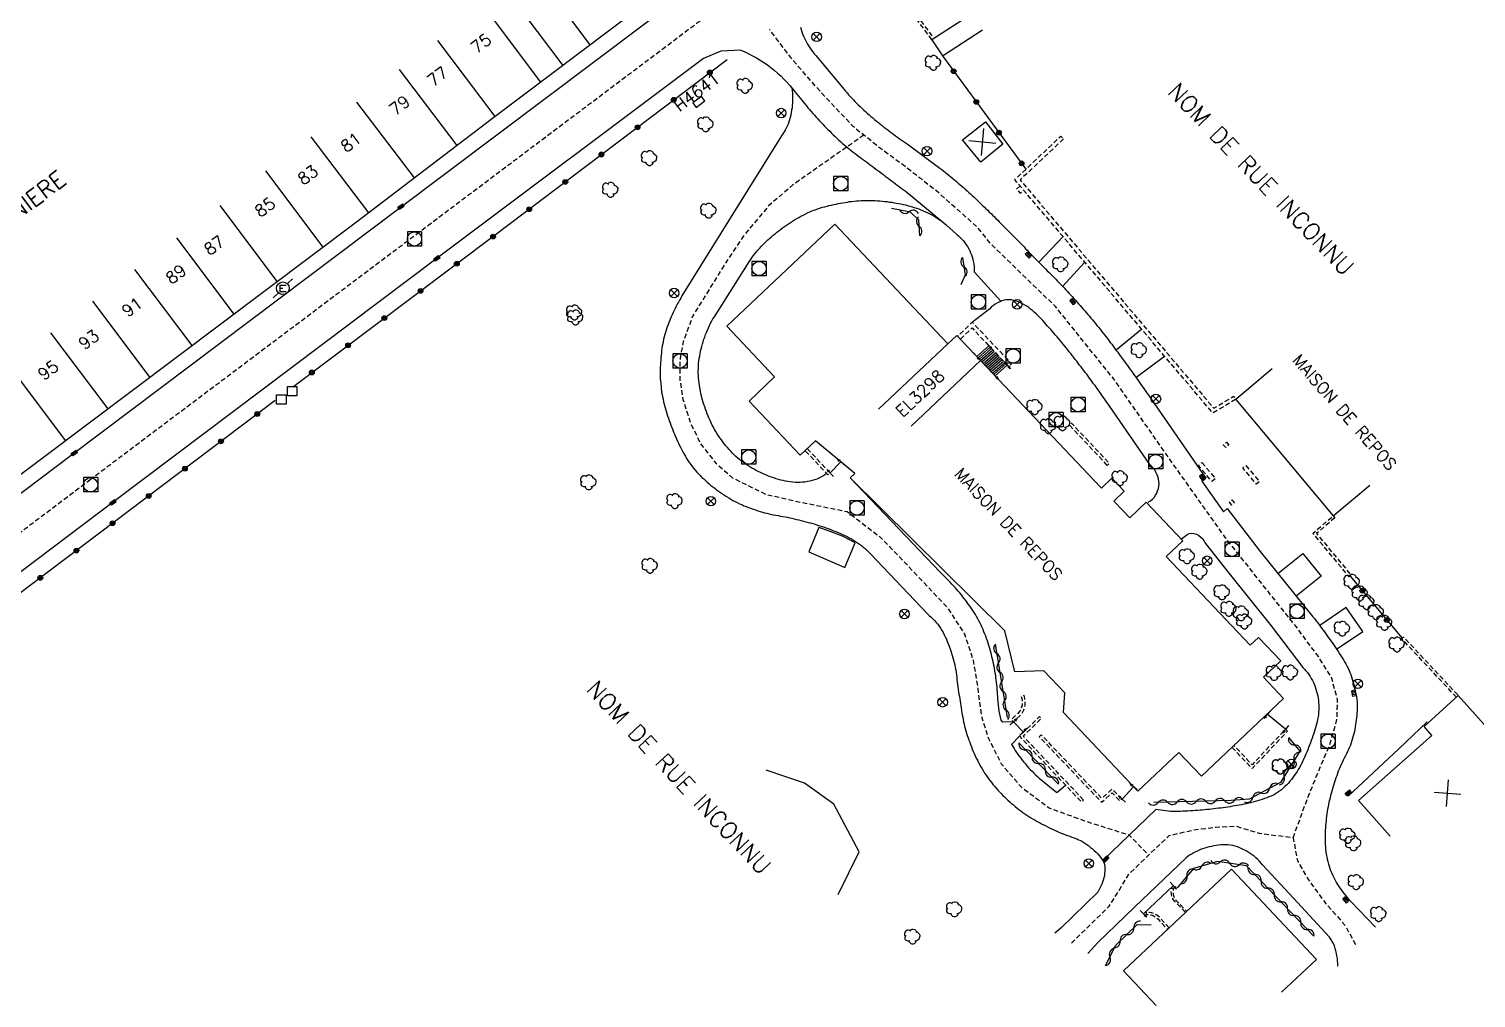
# Model space of a CAD drawing. Header units: millimetres. Extents: x 79999 to 81000, y 145000 to 146000.
# Drawn here: x 80662.9 to 80814.6, y 145573.5 to 145675.1 of the extents above; entities that cross this region are included whole.
import ezdxf
from ezdxf.enums import TextEntityAlignment as Align

# ---------------------------------------------------------------- set-up
doc = ezdxf.new("R2010")
doc.units = ezdxf.units.MM
doc.linetypes.add('DASHED', pattern=[0.75, 0.5, -0.25])
doc.layers.get('0').update_dxf_attribs({"linetype": 'CONTINUOUS'})
for name, color, linetype in [('W0001', 6, 'DASHED'), ('W0008', 7, 'CONTINUOUS'), ('W0017', 7, 'CONTINUOUS'), ('W0100', 7, 'CONTINUOUS'), ('W0105', 7, 'CONTINUOUS'), ('W0112', 1, 'DASHED'), ('W0300', 7, 'CONTINUOUS'), ('W0302', 3, 'CONTINUOUS'), ('W0310', 3, 'CONTINUOUS'), ('W0322', 7, 'CONTINUOUS'), ('W0400', 7, 'CONTINUOUS'), ('W0420', 7, 'CONTINUOUS'), ('W0469', 7, 'CONTINUOUS'), ('W0471', 7, 'CONTINUOUS'), ('w0984', 7, 'CONTINUOUS'), ('W0989', 7, 'CONTINUOUS'), ('W0991', 7, 'CONTINUOUS'), ('W1102', 7, 'CONTINUOUS')]:
    doc.layers.add(name, color=color, linetype=linetype)
doc.styles.get("Standard").update_dxf_attribs({"font": 'romans.shx', "width": 0.85})

# ---------------------------------------------------------------- blocks, each defined once
blk = doc.blocks.new('t112o')
at = {"color": 0, "linetype": 'Continuous'}
for p, q in [((-0.5, 0.5), (0.5, 0.5)), ((-0.5, -0.5), (-0.5, 0.5)), ((0.5, 0.5), (0.5, -0.5)), ((0.5, -0.5), (-0.5, -0.5))]:
    blk.add_line(p, q, dxfattribs=at)
blk = doc.blocks.new('T400')
for p, q in [((-0.15, 0.3), (0.15, 0.3)), ((-0.15, -0.25), (-0.15, 0.3)), ((-0.15, 0.15), (0.15, 0.15)), ((-0.15, 0), (0.15, 0)), ((0.15, 0.3), (0.15, -0.25)), ((-0.15, -0.15), (0.15, -0.15)), ((-0.15, -0.25), (-0.15, -0.3)), ((-0.15, -0.3), (0.15, -0.3)), ((0.15, -0.3), (0.15, -0.25))]:
    blk.add_line(p, q)
blk = doc.blocks.new('T420')
for p, q in [((0.75, 0.75), (-0.75, 0.75)), ((-0.75, 0.75), (-0.75, -0.75)), ((0.75, 0.75), (0.75, -0.75)), ((0.75, -0.75), (-0.75, -0.75))]:
    blk.add_line(p, q)
blk.add_ellipse((0, 0), major_axis=(-0.53, 0.53), ratio=1, start_param=3.926991, end_param=10.210176)
blk = doc.blocks.new('T471')
for p, q in [((-0.333334, 0.333334), (-0.333334, -0.333334)), ((-0.333334, 0.333334), (0.333334, 0.333334)), ((-0.333334, 0), (0, 0)), ((0.500001, 0.500001), (1.000002, 1.000002)), ((-0.500001, -0.500001), (-1.000002, -1.000002)), ((-0.333334, -0.333334), (0.333334, -0.333334))]:
    blk.add_line(p, q)
blk.add_ellipse((0, 0), major_axis=(0.471405, 0.471405), ratio=1, start_param=5.4977871438, end_param=11.780972451)
blk = doc.blocks.new('t322o')
at = {"color": 0, "linetype": 'Continuous'}
for radius in [0.25, 0.15]:
    blk.add_circle((0, 0), radius, dxfattribs=at)
blk = doc.blocks.new('T300')
for p, q in [((-0.8, 0.51), (-0.86, 0.34)), ((-0.86, 0.34), (-0.86, 0.17)), ((-0.86, 0.17), (-0.74, 0.06)), ((-0.69, 0.63), (-0.8, 0.51)), ((-0.8, -0.06), (-0.74, 0.06)), ((-0.74, 0.06), (-0.69, 0.11)), ((-0.57, 0.69), (-0.69, 0.63)), ((-0.46, 0.69), (-0.57, 0.69)), ((-0.29, 0.63), (-0.46, 0.69)), ((-0.29, 0.63), (-0.17, 0.74)), ((-0.23, 0.57), (-0.29, 0.63)), ((-0.17, 0.74), (-0.06, 0.8)), ((-0.06, 0.8), (0.06, 0.8)), ((0.06, 0.8), (0.23, 0.74)), ((0.23, 0.74), (0.34, 0.63)), ((0.34, 0.63), (0.4, 0.51)), ((0.46, 0.46), (0.34, 0.46)), ((0.4, 0.51), (0.4, 0.46)), ((0.57, 0.4), (0.46, 0.46)), ((0.57, 0.4), (0.69, 0.29)), ((0.69, 0.29), (0.74, 0.17)), ((0.74, 0.06), (0.69, -0.17)), ((0.74, 0.17), (0.74, 0.06)), ((-0.8, -0.17), (-0.8, -0.06)), ((-0.8, -0.23), (-0.8, -0.17)), ((-0.74, -0.34), (-0.8, -0.23)), ((-0.69, -0.4), (-0.74, -0.34)), ((-0.51, -0.46), (-0.69, -0.4)), ((-0.4, -0.46), (-0.51, -0.46)), ((-0.4, -0.46), (-0.34, -0.46)), ((-0.34, -0.46), (-0.34, -0.4)), ((-0.34, -0.51), (-0.34, -0.46)), ((-0.29, -0.63), (-0.34, -0.51)), ((-0.17, -0.74), (-0.29, -0.63)), ((-0.06, -0.8), (-0.17, -0.74)), ((0.06, -0.8), (-0.06, -0.8)), ((0.17, -0.74), (0.06, -0.8)), ((0.23, -0.69), (0.17, -0.74)), ((0.29, -0.46), (0.23, -0.46)), ((0.29, -0.63), (0.23, -0.69)), ((0.46, -0.4), (0.29, -0.46)), ((0.34, -0.51), (0.29, -0.63)), ((0.34, -0.51), (0.34, -0.46)), ((0.57, -0.34), (0.46, -0.4)), ((0.63, -0.29), (0.57, -0.34)), ((0.69, -0.17), (0.63, -0.29))]:
    blk.add_line(p, q)
blk = doc.blocks.new('T469')
at = {"color": 0, "linetype": 'Continuous', "flags": 128}
for points in [[(-0.35, 0.35), (0.35, -0.35)], [(-0.35, -0.35), (0.35, 0.35)]]:
    blk.add_lwpolyline(points, dxfattribs=at)
at = {"color": 0, "linetype": 'Continuous'}
blk.add_circle((0, 0), 0.5, dxfattribs=at)
blk = doc.blocks.new('t105o')
for p, q in [((-0.5, 0), (0.5, 0)), ((0.5, 0), (0.2, 0.1)), ((0.5, 0), (0.2, -0.1))]:
    blk.add_line(p, q)
blk = doc.blocks.new('t991o')
at = {"color": 0, "linetype": 'Continuous'}
for p, q in [((-1, 1), (1, -1)), ((-1, -1), (1, 1))]:
    blk.add_line(p, q, dxfattribs=at)
blk = doc.blocks.new('t310o')
at = {"color": 0, "linetype": 'Continuous'}
for centre, start, end in [((-0.5, 0.38), 216.8699, 323.1304), ((0.5, -0.37), 36.8699, 143.1303)]:
    blk.add_arc(centre, 0.625, start, end, dxfattribs=at)

msp = doc.modelspace()

# ---------------------------------------------------------------- linework, layer by layer
at = {"layer": 'W0001'}
msp.add_lwpolyline([(80594.69, 145571.55), (80616.17, 145587.78), (80637.26, 145603.63), (80669.31, 145627.82), (80703.52, 145653.55), (80739.84, 145680.87), (80781.85, 145712.5), (80829.36, 145748.28), (80829.42, 145748.33), (80840.73, 145756.76), (80857.61, 145769.38), (80871.47, 145779.73), (80886.09, 145790.67), (80905.37, 145805.08), (80920.96, 145816.75), (80929.56, 145823.02), (80930.01, 145823.29), (80931.91, 145823.93), (80937.25, 145825.08)], dxfattribs=at)
at = {"layer": 'W0001', "flags": 128}
for points in [[(80795.47, 145590.31), (80796.85, 145594.12), (80798.1, 145597.22), (80799.27, 145599.96), (80800.06, 145602.71), (80800.13, 145604.76), (80799.49, 145607.09), (80798.11, 145609.3), (80795.77, 145612.44), (80792.94, 145615.99), (80788.37, 145621.75), (80782.43, 145630.11), (80779.84, 145633.83), (80776.62, 145638.44), (80770.54, 145645.99), (80763.85, 145652.47), (80762.38, 145654.28), (80758.1, 145658.08), (80754.6, 145660.79), (80752.11, 145662.62), (80749.33, 145664.86), (80745.84, 145668.58), (80743.04, 145671.78), (80740.58, 145675.01)], [(80750.46, 145663.95), (80743.01, 145658.73), (80740.5, 145656.57), (80737.94, 145653.51), (80735.86, 145650.4), (80732.53, 145645.01), (80731.51, 145642.27), (80731.19, 145640.59), (80731.15, 145638.42), (80731.49, 145636.24), (80732.27, 145633.83), (80733.29, 145631.67), (80734.98, 145629.52), (80736.74, 145628.01), (80740.17, 145626.31), (80743.48, 145625.56), (80748.72, 145624.49), (80752.29, 145621.72), (80755.2, 145618.68), (80759.19, 145614.46), (80760.98, 145611.74), (80761.93, 145608.88), (80762.34, 145606.4), (80762.76, 145603.14), (80763.52, 145600.7), (80764.86, 145598.07), (80766.93, 145595.66), (80769.89, 145593.43), (80773.58, 145592.09), (80778.29, 145590.59), (80780.31, 145588.48)], [(80772.22, 145579.25), (80774.62, 145581.6), (80776.19, 145583.12), (80778.27, 145586.52), (80782.45, 145590.53), (80785.03, 145591.13), (80787.33, 145591.42), (80789.44, 145591.53), (80791.91, 145590.8), (80795.47, 145590.31), (80795.91, 145587.89), (80797.07, 145585.89), (80798.83, 145583.47), (80800.94, 145581.08), (80802.12, 145578.89)]]:
    msp.add_lwpolyline(points, dxfattribs=at)
at = {"layer": 'W0008'}
for p, q in [((80715.72, 145681.39), (80721.74, 145673.4)), ((80712.88, 145679.25), (80718.9, 145671.26)), ((80710.55, 145677.49), (80716.57, 145669.5)), ((80705.75, 145673.88), (80711.77, 145665.89)), ((80701.74, 145670.83), (80707.8, 145662.87)), ((80697.26, 145667.42), (80703.32, 145659.46)), ((80692.47, 145663.77), (80698.53, 145655.81)), ((80687.74, 145660.2), (80693.75, 145652.21)), ((80682.93, 145656.58), (80688.94, 145648.59)), ((80678.39, 145653.17), (80684.4, 145645.18)), ((80674.01, 145649.88), (80680.02, 145641.89)), ((80669.59, 145646.56), (80675.6, 145638.56)), ((80665.18, 145643.24), (80671.19, 145635.25)), ((80660.75, 145639.91), (80666.76, 145631.92))]:
    msp.add_line(p, q, dxfattribs=at)
for points in [[(80607.75, 145585.48), (80607.75, 145585.48), (80635.31, 145606.23), (80667.36, 145630.42), (80701.57, 145656.15), (80737.88, 145683.47), (80779.9, 145715.1), (80812.23, 145739.48), (80813.54, 145742.01), (80811.88, 145744.21), (80806.01, 145751.16), (80802.74, 145755.07), (80782.83, 145778.62), (80775.96, 145786.74), (80773.07, 145789.57)], [(80737.56, 145672.85), (80735.47, 145672.75), (80733.64, 145671.98), (80705.87, 145651.15), (80671.95, 145625.61), (80640.62, 145602.01), (80602.89, 145573.51)]]:
    msp.add_lwpolyline(points, dxfattribs=at)
at = {"layer": 'W0008', "flags": 128}
for points in [[(80743.82, 145675.27), (80743.89, 145675.02), (80743.96, 145674.79), (80744.04, 145674.56), (80744.13, 145674.34), (80744.22, 145674.12), (80744.33, 145673.9), (80744.44, 145673.69), (80744.56, 145673.48), (80744.68, 145673.27), (80744.82, 145673.06), (80744.96, 145672.86), (80745.11, 145672.67), (80745.26, 145672.48), (80745.42, 145672.29), (80748.07, 145669.12), (80748.23, 145668.93), (80748.38, 145668.74), (80748.54, 145668.56), (80748.7, 145668.37), (80748.86, 145668.19), (80749.03, 145668), (80749.19, 145667.82), (80749.36, 145667.65), (80749.53, 145667.47), (80749.7, 145667.29), (80749.88, 145667.12), (80750.06, 145666.94), (80750.24, 145666.77), (80750.43, 145666.59), (80750.62, 145666.42), (80750.81, 145666.25), (80751, 145666.08), (80751.2, 145665.92), (80751.39, 145665.75), (80751.59, 145665.59), (80751.79, 145665.43), (80751.98, 145665.26), (80752.18, 145665.1), (80752.38, 145664.95), (80752.57, 145664.79), (80752.77, 145664.64), (80752.97, 145664.49), (80753.17, 145664.34), (80753.37, 145664.19), (80753.57, 145664.04), (80753.77, 145663.89), (80753.97, 145663.75), (80754.17, 145663.6), (80754.38, 145663.46), (80754.58, 145663.31), (80754.79, 145663.17), (80754.99, 145663.03), (80758.43, 145660.5), (80758.63, 145660.35), (80758.82, 145660.2), (80759.01, 145660.04), (80759.21, 145659.88), (80759.4, 145659.73), (80759.59, 145659.57), (80759.78, 145659.41), (80759.97, 145659.25), (80760.16, 145659.09), (80760.35, 145658.93), (80760.53, 145658.77), (80760.72, 145658.61), (80760.91, 145658.45), (80761.09, 145658.28), (80761.28, 145658.12), (80761.46, 145657.95), (80761.65, 145657.78), (80761.83, 145657.61), (80762.01, 145657.44), (80762.19, 145657.27), (80762.37, 145657.1), (80762.55, 145656.93), (80762.73, 145656.75), (80762.91, 145656.58), (80763.09, 145656.41), (80763.26, 145656.24), (80763.44, 145656.07), (80763.61, 145655.89), (80763.79, 145655.72), (80763.96, 145655.55), (80764.14, 145655.38), (80764.31, 145655.2), (80764.49, 145655.03), (80764.66, 145654.85), (80764.83, 145654.68), (80765, 145654.5), (80765.18, 145654.33), (80765.35, 145654.15), (80765.52, 145653.98), (80765.7, 145653.8), (80765.87, 145653.63), (80766.04, 145653.45), (80766.21, 145653.28), (80766.39, 145653.11), (80766.56, 145652.93), (80766.73, 145652.76), (80766.9, 145652.58), (80767.08, 145652.4), (80767.25, 145652.23), (80767.42, 145652.05), (80767.59, 145651.88), (80767.76, 145651.7), (80767.94, 145651.52), (80768.11, 145651.35), (80768.28, 145651.17), (80768.45, 145651), (80768.62, 145650.82), (80768.8, 145650.64), (80768.97, 145650.46), (80769.15, 145650.28), (80769.33, 145650.1), (80769.51, 145649.92), (80769.69, 145649.74), (80769.87, 145649.56), (80770.05, 145649.38), (80770.23, 145649.2), (80770.41, 145649.02), (80770.58, 145648.84), (80770.76, 145648.66), (80770.94, 145648.48), (80771.11, 145648.29), (80771.29, 145648.11), (80771.46, 145647.93), (80771.63, 145647.75), (80771.8, 145647.56), (80771.96, 145647.38), (80772.13, 145647.2), (80772.3, 145647.02), (80772.47, 145646.83), (80772.63, 145646.65), (80772.8, 145646.47), (80772.96, 145646.28), (80773.13, 145646.1), (80773.29, 145645.91), (80773.46, 145645.72), (80773.62, 145645.54), (80773.78, 145645.35), (80773.94, 145645.16), (80774.11, 145644.97), (80774.27, 145644.78), (80774.43, 145644.59), (80774.58, 145644.4), (80774.74, 145644.21), (80774.9, 145644.01), (80775.06, 145643.82), (80775.22, 145643.62), (80775.37, 145643.42), (80775.53, 145643.23), (80775.68, 145643.03), (80775.83, 145642.83), (80775.99, 145642.63), (80776.14, 145642.43), (80776.29, 145642.23), (80776.44, 145642.03), (80776.59, 145641.83), (80776.74, 145641.63), (80776.89, 145641.42), (80777.04, 145641.22), (80777.19, 145641.02), (80777.34, 145640.82), (80777.49, 145640.62), (80777.64, 145640.41), (80777.79, 145640.21), (80777.94, 145640), (80778.09, 145639.79), (80778.24, 145639.59), (80778.39, 145639.38), (80778.54, 145639.17), (80778.69, 145638.96), (80778.84, 145638.76), (80778.99, 145638.55), (80779.14, 145638.34), (80779.29, 145638.13), (80779.44, 145637.92), (80779.58, 145637.71), (80779.73, 145637.5), (80779.88, 145637.29), (80780.02, 145637.08), (80780.17, 145636.87), (80780.32, 145636.66), (80780.46, 145636.45), (80780.61, 145636.24), (80786.31, 145627.99), (80785.88, 145627.67), (80788.17, 145624.48), (80788.56, 145624.8), (80792.02, 145620.31), (80797.53, 145613.47), (80797.69, 145613.28), (80797.84, 145613.08), (80798, 145612.88), (80798.15, 145612.68), (80798.3, 145612.48), (80798.45, 145612.28), (80798.6, 145612.08), (80798.75, 145611.88), (80798.89, 145611.67), (80799.04, 145611.47), (80799.18, 145611.27), (80799.33, 145611.06), (80799.47, 145610.85), (80799.61, 145610.65), (80799.75, 145610.44), (80799.89, 145610.23), (80800.03, 145610.02), (80800.17, 145609.81), (80800.31, 145609.6), (80800.45, 145609.39), (80800.59, 145609.18), (80800.73, 145608.96), (80800.86, 145608.75), (80800.98, 145608.53), (80801.1, 145608.31), (80801.22, 145608.08), (80801.32, 145607.85), (80801.42, 145607.62), (80801.51, 145607.4), (80801.59, 145607.16), (80801.66, 145606.93), (80801.73, 145606.7), (80801.79, 145606.46), (80801.85, 145606.23), (80801.91, 145605.99), (80801.96, 145605.75), (80802.01, 145605.51), (80802.06, 145605.28), (80802.11, 145605.05), (80802.15, 145604.81), (80802.17, 145604.58), (80802.18, 145604.34), (80802.18, 145604.09), (80802.18, 145603.85), (80802.17, 145603.61), (80802.15, 145603.37), (80802.13, 145603.12), (80802.11, 145602.88), (80802.08, 145602.64), (80802.05, 145602.4), (80802.01, 145602.16), (80801.97, 145601.92), (80801.93, 145601.69), (80801.88, 145601.45), (80801.82, 145601.21), (80801.77, 145600.98), (80801.7, 145600.74), (80801.63, 145600.5), (80801.55, 145600.26), (80801.46, 145600.02), (80801.36, 145599.79), (80801.26, 145599.56), (80801.16, 145599.33), (80801.05, 145599.1), (80800.94, 145598.88), (80800.82, 145598.65), (80800.71, 145598.42), (80800.6, 145598.2), (80800.49, 145597.97), (80800.39, 145597.74), (80800.29, 145597.51), (80800.19, 145597.28), (80800.11, 145597.04), (80800.03, 145596.81), (80799.95, 145596.58), (80799.87, 145596.35), (80799.79, 145596.12), (80799.72, 145595.89), (80799.65, 145595.66), (80799.58, 145595.42), (80799.51, 145595.19), (80799.45, 145594.96), (80799.38, 145594.72), (80799.33, 145594.49), (80799.27, 145594.25), (80799.22, 145594.02), (80799.17, 145593.78), (80799.12, 145593.54), (80799.08, 145593.3), (80799.04, 145593.06), (80799, 145592.81), (80798.97, 145592.57), (80798.94, 145592.32), (80798.91, 145592.08), (80798.88, 145591.83), (80798.86, 145591.59), (80798.85, 145591.34), (80798.83, 145591.1), (80798.82, 145590.85), (80798.82, 145590.6), (80798.81, 145590.36), (80798.81, 145590.11), (80798.82, 145589.86), (80798.83, 145589.62), (80798.85, 145589.35), (80798.87, 145589.09), (80798.9, 145588.83), (80798.94, 145588.57), (80798.99, 145588.32), (80799.04, 145588.06), (80799.1, 145587.81), (80799.16, 145587.55), (80799.23, 145587.32), (80799.31, 145587.1), (80799.39, 145586.87), (80799.49, 145586.65), (80799.58, 145586.43), (80799.68, 145586.22), (80799.79, 145586.01), (80799.9, 145585.8), (80800.01, 145585.59), (80800.13, 145585.39), (80800.26, 145585.19), (80800.39, 145585), (80800.53, 145584.8), (80800.67, 145584.6), (80800.82, 145584.41), (80800.98, 145584.21), (80801.13, 145584.03), (80801.3, 145583.84), (80801.46, 145583.66), (80804.1, 145580.92)], [(80742.92, 145668.89), (80742.97, 145668.31), (80742.98, 145668.05), (80742.99, 145667.8), (80742.99, 145667.55), (80742.97, 145667.3), (80742.96, 145667.05), (80742.93, 145666.8), (80742.89, 145666.55), (80742.85, 145666.3), (80742.8, 145666.05), (80742.74, 145665.81), (80742.67, 145665.56), (80742.6, 145665.33), (80742.52, 145665.11), (80742.43, 145664.9), (80742.32, 145664.68), (80742.21, 145664.48), (80742.09, 145664.28), (80741.95, 145664.08), (80741.81, 145663.89), (80736.46, 145655.25), (80731.39, 145647.09), (80731.26, 145646.87), (80731.14, 145646.66), (80731.02, 145646.45), (80730.9, 145646.23), (80730.78, 145646.01), (80730.67, 145645.79), (80730.56, 145645.57), (80730.46, 145645.35), (80730.36, 145645.13), (80730.26, 145644.9), (80730.16, 145644.67), (80730.07, 145644.45), (80729.99, 145644.22), (80729.9, 145643.99), (80729.82, 145643.75), (80729.74, 145643.52), (80729.67, 145643.28), (80729.6, 145643.05), (80729.53, 145642.81), (80729.47, 145642.57), (80729.42, 145642.33), (80729.37, 145642.09), (80729.32, 145641.85), (80729.29, 145641.6), (80729.25, 145641.36), (80729.23, 145641.12), (80729.2, 145640.87), (80729.18, 145640.63), (80729.16, 145640.38), (80729.15, 145640.14), (80729.13, 145639.89), (80729.12, 145639.65), (80729.11, 145639.4), (80729.11, 145639.16), (80729.11, 145638.91), (80729.11, 145638.67), (80729.12, 145638.43), (80729.14, 145638.18), (80729.16, 145637.94), (80729.26, 145637.01), (80729.31, 145636.76), (80729.36, 145636.51), (80729.42, 145636.26), (80729.47, 145636), (80729.53, 145635.75), (80729.6, 145635.51), (80729.67, 145635.26), (80729.74, 145635.01), (80729.81, 145634.76), (80729.89, 145634.52), (80729.97, 145634.27), (80730.05, 145634.03), (80730.14, 145633.79), (80730.23, 145633.55), (80730.32, 145633.31), (80730.42, 145633.07), (80730.52, 145632.83), (80730.62, 145632.59), (80730.72, 145632.36), (80730.82, 145632.12), (80730.93, 145631.89), (80731.03, 145631.65), (80731.14, 145631.42), (80731.26, 145631.19), (80731.37, 145630.96), (80731.49, 145630.74), (80731.62, 145630.51), (80731.75, 145630.29), (80731.88, 145630.07), (80732.02, 145629.86), (80732.16, 145629.64), (80732.31, 145629.43), (80732.47, 145629.23), (80732.63, 145629.02), (80732.79, 145628.83), (80732.96, 145628.63), (80733.13, 145628.45), (80733.3, 145628.26), (80733.48, 145628.08), (80733.67, 145627.91), (80733.85, 145627.74), (80734.04, 145627.57), (80734.23, 145627.4), (80734.42, 145627.24), (80734.62, 145627.08), (80734.82, 145626.93), (80735.02, 145626.78), (80735.23, 145626.63), (80735.43, 145626.48), (80735.64, 145626.34), (80735.86, 145626.2), (80736.07, 145626.06), (80736.29, 145625.93), (80736.51, 145625.79), (80736.73, 145625.67), (80736.96, 145625.55), (80737.19, 145625.43), (80737.42, 145625.32), (80737.65, 145625.22), (80737.89, 145625.11), (80738.13, 145625.02), (80738.37, 145624.93), (80738.61, 145624.84), (80738.85, 145624.75), (80739.09, 145624.67), (80739.34, 145624.58), (80739.58, 145624.5), (80739.82, 145624.43), (80740.05, 145624.37), (80740.29, 145624.31), (80740.53, 145624.25), (80740.77, 145624.2), (80741, 145624.15), (80741.24, 145624.11), (80741.48, 145624.07), (80741.72, 145624.02), (80741.96, 145623.98), (80742.2, 145623.94), (80742.44, 145623.89), (80742.68, 145623.84), (80742.92, 145623.79), (80743.16, 145623.74), (80743.39, 145623.68), (80743.64, 145623.62), (80743.89, 145623.56), (80744.13, 145623.49), (80744.38, 145623.43), (80744.63, 145623.36), (80744.87, 145623.3), (80745.11, 145623.23), (80745.36, 145623.16), (80745.6, 145623.08), (80745.84, 145623.01), (80746.09, 145622.93), (80746.33, 145622.85), (80746.57, 145622.76), (80746.81, 145622.67), (80747.05, 145622.58), (80747.29, 145622.49), (80747.52, 145622.39), (80747.76, 145622.29), (80748, 145622.19), (80748.23, 145622.09), (80748.47, 145621.98), (80748.7, 145621.87), (80748.93, 145621.75), (80749.15, 145621.62), (80749.37, 145621.49), (80749.59, 145621.36), (80749.8, 145621.22), (80750, 145621.08), (80750.2, 145620.93), (80750.39, 145620.77), (80750.58, 145620.61), (80750.76, 145620.44), (80750.94, 145620.27), (80751.11, 145620.09), (80757.12, 145613.76), (80757.32, 145613.6), (80757.52, 145613.43), (80757.7, 145613.25), (80757.88, 145613.07), (80758.05, 145612.88), (80758.21, 145612.68), (80758.36, 145612.47), (80758.5, 145612.26), (80758.64, 145612.03), (80758.77, 145611.81), (80758.89, 145611.58), (80759, 145611.35), (80759.11, 145611.11), (80759.21, 145610.88), (80759.31, 145610.64), (80759.4, 145610.4), (80759.49, 145610.16), (80759.57, 145609.91), (80759.65, 145609.67), (80759.73, 145609.42), (80759.8, 145609.17), (80759.87, 145608.92), (80759.94, 145608.67), (80759.99, 145608.42), (80760.04, 145608.16), (80760.09, 145607.91), (80760.12, 145607.65), (80760.16, 145607.39), (80760.19, 145607.14), (80760.22, 145606.88), (80760.25, 145606.62), (80760.28, 145606.37), (80760.31, 145606.11), (80760.35, 145605.85), (80760.39, 145605.6), (80760.43, 145605.36), (80760.47, 145605.12), (80760.51, 145604.87), (80760.55, 145604.63), (80760.58, 145604.39), (80760.62, 145604.15), (80760.66, 145603.91), (80760.69, 145603.66), (80760.73, 145603.42), (80760.77, 145603.18), (80760.82, 145602.94), (80760.86, 145602.7), (80760.91, 145602.46), (80760.97, 145602.22), (80761.02, 145601.99), (80761.08, 145601.75), (80761.15, 145601.51), (80761.22, 145601.28), (80761.3, 145601.03), (80761.39, 145600.79), (80761.47, 145600.55), (80761.56, 145600.31), (80761.65, 145600.07), (80761.74, 145599.83), (80761.83, 145599.59), (80761.93, 145599.35), (80762.03, 145599.12), (80762.14, 145598.88), (80762.25, 145598.65), (80762.36, 145598.42), (80762.48, 145598.19), (80762.6, 145597.97), (80762.72, 145597.74), (80762.85, 145597.52), (80762.99, 145597.3), (80763.12, 145597.08), (80763.27, 145596.87), (80763.41, 145596.66), (80763.56, 145596.46), (80763.71, 145596.26), (80763.86, 145596.06), (80764.02, 145595.86), (80764.18, 145595.67), (80764.35, 145595.48), (80764.51, 145595.3), (80764.68, 145595.11), (80764.85, 145594.93), (80765.03, 145594.75), (80765.2, 145594.58), (80765.39, 145594.41), (80765.57, 145594.23), (80765.75, 145594.07), (80765.94, 145593.9), (80766.13, 145593.74), (80766.32, 145593.58), (80766.52, 145593.42), (80766.72, 145593.26), (80766.92, 145593.11), (80767.13, 145592.96), (80767.34, 145592.81), (80767.55, 145592.67), (80767.76, 145592.53), (80767.98, 145592.4), (80768.2, 145592.27), (80768.42, 145592.14), (80768.64, 145592.02), (80768.86, 145591.9), (80769.09, 145591.78), (80769.32, 145591.66), (80769.54, 145591.55), (80769.77, 145591.43), (80770, 145591.32), (80770.23, 145591.21), (80770.46, 145591.1), (80770.68, 145590.98), (80770.91, 145590.88), (80771.13, 145590.79), (80771.36, 145590.7), (80771.59, 145590.62), (80771.82, 145590.54), (80772.05, 145590.46), (80772.28, 145590.38), (80772.51, 145590.29), (80772.74, 145590.2), (80772.97, 145590.1), (80773.19, 145590), (80773.4, 145589.88), (80773.62, 145589.74), (80773.83, 145589.6), (80774.03, 145589.46), (80774.23, 145589.3), (80774.42, 145589.14), (80774.61, 145588.97), (80774.8, 145588.8), (80774.98, 145588.62), (80775.12, 145588.45), (80775.26, 145588.28), (80775.39, 145588.1), (80775.5, 145587.92)], [(80746.57, 145628.47), (80746.37, 145628.33), (80746.17, 145628.21), (80745.96, 145628.09), (80745.74, 145627.99), (80745.52, 145627.9), (80745.29, 145627.83), (80745.04, 145627.76), (80744.79, 145627.69), (80744.54, 145627.64), (80744.28, 145627.59), (80744.03, 145627.56), (80743.77, 145627.54), (80743.52, 145627.53), (80743.26, 145627.54), (80743, 145627.56), (80742.74, 145627.6), (80742.49, 145627.64), (80742.24, 145627.69), (80741.99, 145627.74), (80741.74, 145627.8), (80741.5, 145627.87), (80741.26, 145627.94), (80741.02, 145628.02), (80740.78, 145628.1), (80740.54, 145628.18), (80740.31, 145628.28), (80740.08, 145628.37), (80739.85, 145628.48), (80739.62, 145628.58), (80739.39, 145628.69), (80739.17, 145628.81), (80738.95, 145628.93), (80738.73, 145629.06), (80738.51, 145629.19), (80738.29, 145629.33), (80738.08, 145629.47), (80737.86, 145629.62), (80737.65, 145629.77), (80737.44, 145629.93), (80737.25, 145630.1), (80737.05, 145630.27), (80736.86, 145630.45), (80736.68, 145630.63), (80736.5, 145630.81), (80736.33, 145631), (80736.16, 145631.2), (80735.99, 145631.39), (80735.83, 145631.6), (80735.67, 145631.8), (80735.52, 145632.01), (80735.37, 145632.22), (80735.22, 145632.43), (80735.07, 145632.65), (80734.94, 145632.87), (80734.81, 145633.1), (80734.69, 145633.33), (80734.57, 145633.56), (80734.46, 145633.79), (80734.35, 145634.03), (80734.25, 145634.26), (80734.15, 145634.5), (80734.05, 145634.74), (80733.96, 145634.99), (80733.87, 145635.23), (80733.78, 145635.47), (80733.69, 145635.72), (80733.62, 145635.94), (80733.55, 145636.17), (80733.49, 145636.4), (80733.43, 145636.63), (80733.38, 145636.86), (80733.34, 145637.09), (80733.18, 145637.97), (80733.15, 145638.23), (80733.13, 145638.48), (80733.11, 145638.74), (80733.1, 145639), (80733.1, 145639.26), (80733.11, 145639.52), (80733.12, 145639.77), (80733.14, 145640.03), (80733.17, 145640.29), (80733.2, 145640.55), (80733.25, 145640.8), (80733.3, 145641.06), (80733.35, 145641.31), (80733.41, 145641.56), (80733.48, 145641.81), (80733.55, 145642.06), (80733.62, 145642.3), (80733.7, 145642.55), (80733.78, 145642.79), (80733.87, 145643.04), (80733.96, 145643.28), (80734.06, 145643.52), (80734.16, 145643.76), (80734.27, 145644), (80734.38, 145644.24), (80734.51, 145644.47), (80734.64, 145644.69), (80734.79, 145644.92), (80738.45, 145650.66), (80738.59, 145650.88), (80738.73, 145651.09), (80738.87, 145651.29), (80739.03, 145651.5), (80739.18, 145651.69), (80739.34, 145651.89), (80739.51, 145652.08), (80739.68, 145652.26), (80739.86, 145652.44), (80740.03, 145652.62), (80740.21, 145652.79), (80740.39, 145652.96), (80740.58, 145653.13), (80740.77, 145653.29), (80740.95, 145653.45), (80741.15, 145653.61), (80741.34, 145653.77), (80741.54, 145653.92), (80741.73, 145654.07), (80741.93, 145654.22), (80742.14, 145654.37), (80742.34, 145654.51), (80742.55, 145654.66), (80742.77, 145654.8), (80742.98, 145654.93), (80743.2, 145655.07), (80743.42, 145655.2), (80743.64, 145655.33), (80743.86, 145655.45), (80744.09, 145655.57), (80744.32, 145655.68), (80744.55, 145655.79), (80744.78, 145655.9), (80745.02, 145656), (80745.24, 145656.09), (80745.46, 145656.17), (80745.69, 145656.25), (80745.91, 145656.32), (80746.14, 145656.39), (80746.37, 145656.45), (80746.6, 145656.51), (80746.84, 145656.56), (80747.07, 145656.62), (80747.3, 145656.67), (80747.54, 145656.72), (80747.78, 145656.77), (80748.01, 145656.82), (80748.25, 145656.86), (80748.49, 145656.9), (80748.73, 145656.94), (80748.96, 145656.98), (80749.2, 145657.01), (80749.44, 145657.04), (80749.68, 145657.06), (80749.92, 145657.08), (80750.17, 145657.09), (80750.41, 145657.1), (80750.66, 145657.11), (80750.91, 145657.11), (80751.16, 145657.11), (80751.41, 145657.1), (80751.65, 145657.09), (80751.9, 145657.07), (80752.15, 145657.05), (80752.4, 145657.03), (80752.64, 145657), (80752.89, 145656.98), (80753.14, 145656.94), (80753.38, 145656.91), (80753.62, 145656.87), (80753.86, 145656.83), (80754.1, 145656.79), (80754.34, 145656.74), (80754.58, 145656.69), (80754.81, 145656.64), (80755.05, 145656.58), (80755.28, 145656.52), (80755.51, 145656.45), (80755.75, 145656.38), (80755.98, 145656.3), (80756.21, 145656.22), (80756.45, 145656.13), (80756.68, 145656.03), (80756.92, 145655.92), (80757.15, 145655.81), (80757.38, 145655.7), (80757.6, 145655.58), (80757.83, 145655.45), (80758.04, 145655.32), (80758.63, 145654.94)], [(80771.34, 145653.33), (80768.8, 145650.63)], [(80771.27, 145648.1), (80773.64, 145650.62)], [(80780.27, 145625.47), (80780.5, 145625.61), (80780.71, 145625.78), (80780.89, 145625.98), (80781.04, 145626.2), (80781.16, 145626.43), (80781.26, 145626.66), (80781.34, 145626.9), (80781.39, 145627.15), (80781.41, 145627.4), (80781.4, 145627.66), (80781.35, 145627.92), (80781.28, 145628.18), (80781.19, 145628.41), (80781.08, 145628.64), (80780.95, 145628.86), (80780.8, 145629.06), (80780.63, 145629.25), (80780.43, 145629.43), (80776.26, 145635.5), (80776.12, 145635.7), (80775.98, 145635.9), (80775.84, 145636.1), (80775.7, 145636.3), (80775.56, 145636.5), (80775.42, 145636.7), (80775.27, 145636.9), (80775.13, 145637.1), (80774.99, 145637.3), (80774.84, 145637.5), (80774.7, 145637.7), (80774.55, 145637.89), (80774.41, 145638.09), (80774.26, 145638.29), (80774.12, 145638.49), (80773.97, 145638.68), (80773.82, 145638.88), (80773.67, 145639.08), (80773.53, 145639.27), (80773.38, 145639.47), (80773.23, 145639.66), (80773.08, 145639.85), (80772.92, 145640.05), (80772.77, 145640.25), (80772.61, 145640.45), (80772.46, 145640.65), (80772.3, 145640.85), (80772.15, 145641.05), (80771.99, 145641.25), (80771.84, 145641.45), (80771.68, 145641.64), (80771.52, 145641.84), (80771.36, 145642.03), (80771.2, 145642.23), (80771.04, 145642.42), (80770.88, 145642.62), (80770.72, 145642.81), (80770.55, 145643), (80770.39, 145643.19), (80770.22, 145643.38), (80770.05, 145643.57), (80769.88, 145643.76), (80769.71, 145643.94), (80769.55, 145644.13), (80769.38, 145644.32), (80769.21, 145644.51), (80769.04, 145644.69), (80768.87, 145644.88), (80768.7, 145645.06), (80768.52, 145645.23), (80768.33, 145645.4), (80768.14, 145645.56), (80767.94, 145645.72), (80767.74, 145645.87), (80767.53, 145646.01), (80767.32, 145646.14), (80767.1, 145646.26), (80766.88, 145646.38), (80766.66, 145646.47), (80766.42, 145646.56), (80766.18, 145646.62), (80765.93, 145646.67), (80765.68, 145646.69), (80765.43, 145646.68), (80765.18, 145646.64), (80764.94, 145646.57), (80764.7, 145646.49), (80764.46, 145646.38), (80764.24, 145646.25), (80764.04, 145646.11), (80763.85, 145645.94), (80763.67, 145645.75), (80761.84, 145644.35)], [(80779.6, 145643.61), (80776.9, 145641.41)], [(80778.97, 145638.55), (80781.99, 145640.77)], [(80766.15, 145602.46), (80765.04, 145602.41), (80764.85, 145602.62), (80764.66, 145603.57), (80764.51, 145604.87), (80764.5, 145605.11), (80764.48, 145605.36), (80764.47, 145605.61), (80764.45, 145605.85), (80764.43, 145606.1), (80764.4, 145606.34), (80764.37, 145606.59), (80764.34, 145606.83), (80764.31, 145607.07), (80764.28, 145607.32), (80764.24, 145607.56), (80764.2, 145607.8), (80764.15, 145608.05), (80764.11, 145608.29), (80764.06, 145608.53), (80764.01, 145608.77), (80763.95, 145609.01), (80763.89, 145609.26), (80763.83, 145609.5), (80763.77, 145609.75), (80763.7, 145609.99), (80763.63, 145610.23), (80763.56, 145610.47), (80763.48, 145610.71), (80763.41, 145610.95), (80763.32, 145611.19), (80763.24, 145611.42), (80763.15, 145611.66), (80763.05, 145611.89), (80762.96, 145612.12), (80762.86, 145612.35), (80762.75, 145612.58), (80762.64, 145612.81), (80762.53, 145613.04), (80762.4, 145613.26), (80762.28, 145613.48), (80762.15, 145613.7), (80762.01, 145613.92), (80761.88, 145614.13), (80761.74, 145614.34), (80761.59, 145614.55), (80761.44, 145614.76), (80761.29, 145614.97), (80761.14, 145615.17), (80760.99, 145615.37), (80760.83, 145615.57), (80760.68, 145615.76), (80760.52, 145615.96), (80760.36, 145616.15), (80760.19, 145616.34), (80760.03, 145616.53), (80759.86, 145616.72), (80759.69, 145616.9), (80759.52, 145617.09), (80759.35, 145617.27), (80759.17, 145617.45), (80759, 145617.63), (80758.82, 145617.81), (80758.64, 145617.98), (80758.46, 145618.16), (80749.03, 145628.03)], [(80783.77, 145621.62), (80784.17, 145621.96), (80784.35, 145622.1), (80784.55, 145622.18), (80784.78, 145622.22), (80785.06, 145622.2), (80785.33, 145622.12), (80785.58, 145621.99), (80785.8, 145621.82), (80785.99, 145621.62), (80786.15, 145621.39), (80786.28, 145621.14), (80788.74, 145617.99), (80793.17, 145612.52), (80796.48, 145608.16), (80796.65, 145607.98), (80796.81, 145607.8), (80796.96, 145607.61), (80797.11, 145607.41), (80797.24, 145607.21), (80797.37, 145607), (80797.48, 145606.79), (80797.59, 145606.57), (80797.69, 145606.35), (80797.78, 145606.12), (80797.86, 145605.88), (80797.93, 145605.65), (80797.99, 145605.41), (80798.04, 145605.18), (80798.08, 145604.94), (80798.11, 145604.7), (80798.13, 145604.46), (80798.14, 145604.22), (80798.15, 145603.97), (80798.14, 145603.73), (80798.13, 145603.48), (80798.11, 145603.22), (80798.08, 145602.97), (80798.03, 145602.71), (80797.98, 145602.46), (80797.92, 145602.21), (80797.85, 145601.96), (80797.78, 145601.71), (80797.7, 145601.47), (80797.62, 145601.22), (80797.54, 145600.98), (80797.45, 145600.74), (80797.36, 145600.49), (80797.27, 145600.25), (80797.18, 145600.01), (80797.09, 145599.77), (80797, 145599.53), (80796.9, 145599.29), (80796.8, 145599.06), (80796.7, 145598.82), (80796.6, 145598.59), (80796.49, 145598.36), (80796.38, 145598.13), (80796.26, 145597.9), (80796.13, 145597.68), (80796, 145597.45), (80795.87, 145597.24), (80795.72, 145597.02), (80795.58, 145596.82), (80795.43, 145596.61), (80795.28, 145596.42), (80795.12, 145596.22), (80794.96, 145596.03), (80794.79, 145595.85), (80794.61, 145595.67), (80794.43, 145595.5), (80794.24, 145595.34), (80794.04, 145595.19), (80793.83, 145595.04), (80793.61, 145594.9), (80793.39, 145594.78), (80793.16, 145594.67), (80792.93, 145594.58), (80792.69, 145594.49), (80792.45, 145594.41), (80792.21, 145594.33), (80791.97, 145594.26), (80791.72, 145594.19), (80791.48, 145594.12), (80791.25, 145594.05), (80791.01, 145593.98), (80790.77, 145593.92), (80790.53, 145593.87), (80790.3, 145593.82), (80790.06, 145593.77), (80789.82, 145593.72), (80789.58, 145593.68), (80789.33, 145593.64), (80789.09, 145593.6), (80788.85, 145593.56), (80788.61, 145593.52), (80788.37, 145593.49), (80788.13, 145593.45), (80787.88, 145593.42), (80787.64, 145593.39), (80787.4, 145593.36), (80787.16, 145593.33), (80786.91, 145593.3), (80786.67, 145593.27), (80786.43, 145593.25), (80786.18, 145593.23), (80785.94, 145593.2), (80785.7, 145593.18), (80785.45, 145593.16), (80785.21, 145593.15), (80784.95, 145593.13), (80784.69, 145593.11), (80784.43, 145593.1), (80784.17, 145593.09), (80783.91, 145593.08), (80783.65, 145593.07), (80783.39, 145593.07), (80783.13, 145593.07), (80782.88, 145593.07), (80782.62, 145593.07), (80781.08, 145593.26), (80775.51, 145587.91), (80775.61, 145587.71), (80775.68, 145587.49), (80775.72, 145587.26), (80775.73, 145587.03), (80775.73, 145586.79), (80775.7, 145586.56), (80775.67, 145586.33), (80775.62, 145586.1), (80775.56, 145585.87), (80775.49, 145585.65), (80775.41, 145585.43), (80775.32, 145585.22), (80775.21, 145585.01), (80775.1, 145584.81), (80774.98, 145584.61), (80771.1, 145580.84), (80770.49, 145580.3)], [(80793.87, 145618.02), (80796.48, 145620.1), (80798.39, 145617.73), (80795.79, 145615.62)], [(80800.01, 145610.06), (80802.78, 145611.91), (80801.04, 145614.43), (80798.26, 145612.55)], [(80801.24, 145594.68), (80806.54, 145599.63), (80809.52, 145602.45)], [(80766.76, 145600.96), (80765.95, 145600.09), (80766.07, 145599.87), (80766.2, 145599.66), (80766.33, 145599.45), (80766.47, 145599.24), (80766.61, 145599.04), (80766.75, 145598.84), (80766.9, 145598.64), (80767.05, 145598.44), (80767.22, 145598.24), (80767.39, 145598.04), (80767.56, 145597.84), (80767.73, 145597.65), (80767.91, 145597.46), (80768.09, 145597.27), (80768.27, 145597.08), (80768.46, 145596.9), (80768.65, 145596.72), (80768.84, 145596.55), (80770.68, 145595.04), (80771.59, 145595.81)], [(80800.14, 145576.85), (80800.14, 145577.12), (80800.13, 145577.39), (80800.1, 145577.66), (80800.06, 145577.92), (80800.01, 145578.19), (80799.95, 145578.45), (80799.88, 145578.71), (80799.79, 145578.96), (80799.68, 145579.21), (80799.57, 145579.44), (80799.43, 145579.67), (80799.28, 145579.89), (80795.5, 145583.97), (80792.24, 145587.47), (80792.09, 145587.67), (80791.92, 145587.85), (80791.75, 145588.03), (80791.57, 145588.2), (80791.38, 145588.36), (80791.18, 145588.52), (80790.97, 145588.66), (80790.75, 145588.79), (80790.54, 145588.92), (80790.31, 145589.04), (80790.09, 145589.15), (80789.86, 145589.25), (80789.62, 145589.34), (80789.38, 145589.42), (80789.14, 145589.48), (80788.88, 145589.53), (80788.63, 145589.55), (80788.38, 145589.57), (80788.14, 145589.57), (80787.89, 145589.55), (80787.64, 145589.52), (80787.4, 145589.49), (80787.15, 145589.45), (80786.91, 145589.4), (80786.67, 145589.34), (80786.42, 145589.29), (80786.2, 145589.23), (80785.97, 145589.15), (80785.75, 145589.07), (80785.54, 145588.97), (80785.33, 145588.87), (80785.1, 145588.76), (80784.88, 145588.63), (80784.66, 145588.5), (80784.45, 145588.36), (80784.24, 145588.21), (80778.84, 145583.02), (80774.99, 145579.31), (80773.95, 145578.19)]]:
    msp.add_lwpolyline(points, dxfattribs=at)
msp.add_lwpolyline([(80737.56, 145672.85, -0.134614), (80743.27, 145668.45), (80743.95, 145667.63), (80744.11, 145667.43), (80744.27, 145667.22), (80744.43, 145667.02), (80744.6, 145666.82), (80744.77, 145666.62), (80744.93, 145666.43), (80745.1, 145666.23), (80745.27, 145666.04), (80745.45, 145665.85), (80745.62, 145665.65), (80745.8, 145665.46), (80745.98, 145665.28), (80746.15, 145665.09), (80746.33, 145664.9), (80746.51, 145664.72), (80746.7, 145664.53), (80746.88, 145664.35), (80747.06, 145664.17), (80747.25, 145663.99), (80747.44, 145663.81), (80747.62, 145663.63), (80747.81, 145663.45), (80748.01, 145663.28), (80748.2, 145663.11), (80748.39, 145662.94), (80748.58, 145662.78), (80748.77, 145662.62), (80748.96, 145662.47), (80749.16, 145662.31), (80749.35, 145662.16), (80749.55, 145662.01), (80749.74, 145661.87), (80749.94, 145661.72), (80750.14, 145661.57), (80750.33, 145661.43), (80750.53, 145661.28), (80750.73, 145661.14), (80750.93, 145660.99), (80751.13, 145660.85), (80751.33, 145660.7), (80751.52, 145660.55), (80751.72, 145660.4), (80751.92, 145660.25), (80752.13, 145660.1), (80752.33, 145659.94), (80752.54, 145659.79), (80752.74, 145659.63), (80752.94, 145659.48), (80753.15, 145659.33), (80753.35, 145659.17), (80753.56, 145659.02), (80753.76, 145658.86), (80753.96, 145658.71), (80754.17, 145658.56), (80754.37, 145658.4), (80754.58, 145658.25), (80754.78, 145658.1), (80757.62, 145655.78), (80759.1, 145654.55), (80760.21, 145653.55), (80760.39, 145653.39), (80760.57, 145653.22), (80760.74, 145653.04), (80760.9, 145652.86), (80761.05, 145652.66), (80761.2, 145652.46), (80761.33, 145652.26), (80761.45, 145652.05), (80761.56, 145651.84), (80761.65, 145651.63), (80761.74, 145651.41), (80761.81, 145651.19), (80761.88, 145650.96), (80761.93, 145650.73), (80761.99, 145650.46), (80762.02, 145650.18), (80762.03, 145649.9), (80762.01, 145649.62), (80764.82, 145646.53)], format="xyb", dxfattribs=at)
at = {"layer": 'W0017', "flags": 128}
msp.add_lwpolyline([(80748.23, 145621.9), (80746.66, 145622.52), (80745.75, 145622.83), (80744.69, 145620.28), (80748.46, 145618.63), (80749.56, 145621.21)], close=True, dxfattribs=at)
at = {"layer": 'W0100'}
msp.add_lwpolyline([(80785.79, 145728), (80788.82, 145724.02), (80769.25, 145709.09), (80760.72, 145702.77), (80711.54, 145665.71), (80697.26, 145654.84), (80640.64, 145612.29), (80630.99, 145604.95), (80614.6, 145592.66), (80611.6, 145596.66)], dxfattribs=at)
at = {"layer": 'W0100', "flags": 128}
for points in [[(80761.8, 145676.66), (80757.6, 145673.94), (80758.69, 145672.26), (80762.89, 145674.98)], [(80762.29, 145640.76), (80763.57, 145641.87)], [(80762.43, 145640.61), (80763.71, 145641.72)], [(80762.57, 145640.47), (80763.85, 145641.58)], [(80762.7, 145640.32), (80763.99, 145641.43)], [(80762.84, 145640.18), (80764.12, 145641.29)], [(80762.98, 145640.03), (80764.26, 145641.14)], [(80763.12, 145639.89), (80764.4, 145641)], [(80763.26, 145639.74), (80764.54, 145640.85)], [(80763.39, 145639.6), (80764.68, 145640.71)], [(80763.53, 145639.45), (80764.81, 145640.56)], [(80763.67, 145639.31), (80764.95, 145640.42)], [(80763.81, 145639.16), (80765.09, 145640.27)], [(80763.94, 145639.01), (80765.23, 145640.13)], [(80764.08, 145638.87), (80765.36, 145639.98)], [(80764.22, 145638.72), (80765.5, 145639.84)], [(80793.28, 145639.45), (80789.45, 145636.25), (80799.65, 145624.05), (80803.49, 145627.26)], [(80746.93, 145628.54), (80748.06, 145629.69)], [(80805.64, 145590.46), (80802.32, 145594.2), (80810.01, 145601.01), (80809.19, 145601.98), (80812.78, 145605.21), (80816.12, 145601.49)], [(80794.68, 145601.69), (80792.76, 145603.21)], [(80766.14, 145602.44), (80767.15, 145601.41)], [(80778.73, 145595.65), (80777.53, 145594.36)], [(80794.26, 145574.13), (80797.9, 145577.55), (80789, 145587.03), (80777.67, 145576.36), (80781.1, 145572.72)], [(80779.78, 145582.33), (80782.91, 145585.29)]]:
    msp.add_lwpolyline(points, dxfattribs=at)
for points in [[(80732.89, 145666.86), (80733.79, 145667.53), (80733.44, 145667.99), (80732.54, 145667.34)], [(80760.79, 145663.47), (80763.22, 145665.35), (80765.04, 145663.01), (80762.74, 145661.1)], [(80775.37, 145626.96), (80776.44, 145627.98), (80777.74, 145626.62), (80776.67, 145625.59), (80776.75, 145625.51), (80778.34, 145623.83), (80780.06, 145625.47), (80783.89, 145621.43), (80782.16, 145619.79), (80789.03, 145612.52), (80790.97, 145610.49), (80791.82, 145611.31), (80794.16, 145608.86), (80792.36, 145607.14), (80794.47, 145604.9), (80785.86, 145596.75), (80783.49, 145599.25), (80779.18, 145595.18), (80771.4, 145603.42), (80771.52, 145605.48), (80769.34, 145607.81), (80766.29, 145607.71), (80765.23, 145611.99), (80749.03, 145628.03), (80749.5, 145628.49), (80745.39, 145631.92), (80743.79, 145630.41), (80738.42, 145636.08), (80741.09, 145638.62), (80736.09, 145643.92), (80747.43, 145654.61), (80759.26, 145642.08), (80760.21, 145642.95), (80775.31, 145627.03)]]:
    msp.add_lwpolyline(points, close=True, dxfattribs=at)
at = {"layer": 'W0112', "flags": 128}
for points in [[(80757.6, 145673.94), (80754.98, 145677.5), (80755.18, 145677.64), (80757.79, 145674.08)], [(80766.84, 145658.62), (80766.46, 145658.3), (80766.84, 145657.87), (80767.21, 145658.19)], [(80760.59, 145642.56), (80761.8, 145643.74), (80765.64, 145639.69), (80765.95, 145639.99), (80761.81, 145644.35), (80760.29, 145642.87)], [(80744.52, 145631.1), (80746.92, 145628.54), (80746.7, 145628.33), (80744.3, 145630.89)], [(80812.59, 145605.03), (80806.84, 145611.17), (80807.03, 145611.35), (80812.78, 145605.21)], [(80789.06, 145599.78), (80791.17, 145597.55), (80794.87, 145601.49), (80794.66, 145601.68), (80791.17, 145597.96), (80789.26, 145599.97)], [(80784.17, 145582.48), (80783.26, 145583.43), (80783.03, 145583.65), (80782.86, 145583.91), (80782.76, 145584.15), (80782.7, 145584.4), (80782.67, 145584.66), (80782.71, 145585.03), (80782.89, 145585.01), (80782.86, 145584.66), (80782.88, 145584.43), (80782.93, 145584.21), (80783.02, 145584), (80783.17, 145583.77), (80783.39, 145583.56), (80784.3, 145582.6)], [(80782.47, 145580.87), (80781.45, 145581.96), (80781.19, 145582.19), (80780.89, 145582.36), (80780.64, 145582.44), (80780.4, 145582.48), (80780.06, 145582.5), (80780.05, 145582.26), (80780.38, 145582.24), (80780.59, 145582.21), (80780.79, 145582.14), (80781.06, 145581.99), (80781.29, 145581.79), (80782.3, 145580.71)]]:
    msp.add_lwpolyline(points, dxfattribs=at)
for points in [[(80771.39, 145663.55), (80766.84, 145659.25), (80787.14, 145635.33), (80789.24, 145636.59), (80789.45, 145636.25), (80787.05, 145634.81), (80766.28, 145659.28), (80771.11, 145663.84)], [(80775.98, 145629.34), (80772, 145633.57), (80772.22, 145633.77), (80776.2, 145629.54)], [(80788.46, 145631.77), (80788.71, 145631.46), (80788.4, 145631.2), (80788.14, 145631.5)], [(80785.9, 145629.63), (80787.32, 145627.96), (80786.95, 145627.64), (80785.53, 145629.32)], [(80790.51, 145629.34), (80791.93, 145627.63), (80791.61, 145627.37), (80790.19, 145629.07)], [(80789.32, 145625.44), (80789.07, 145625.74), (80788.75, 145625.48), (80789, 145625.18)], [(80799.83, 145623.84), (80797.92, 145622.18), (80801.55, 145617.83), (80801.34, 145617.66), (80797.54, 145622.21), (80799.65, 145624.05)], [(80766.95, 145605.12), (80767.02, 145604.89), (80767.05, 145604.67), (80767.06, 145604.45), (80767.05, 145604.23), (80767, 145604.01), (80766.94, 145603.82), (80766.86, 145603.65), (80766.75, 145603.49), (80766.61, 145603.34), (80765.92, 145602.66), (80766.14, 145602.44), (80766.83, 145603.12), (80767, 145603.3), (80767.13, 145603.49), (80767.23, 145603.7), (80767.31, 145603.93), (80767.36, 145604.19), (80767.38, 145604.44), (80767.37, 145604.7), (80767.32, 145604.95), (80767.25, 145605.2)], [(80773.49, 145594.26), (80767.17, 145600.95), (80769.08, 145602.81), (80768.88, 145603.02), (80766.76, 145600.96), (80773.27, 145594.06)], [(80777.52, 145594.37), (80776.49, 145595.41), (80775.4, 145594.43), (80769.06, 145601.09), (80768.85, 145600.89), (80775.39, 145594.02), (80776.48, 145595.02), (80777.31, 145594.17)]]:
    msp.add_lwpolyline(points, close=True, dxfattribs=at)
at = {"layer": 'W0302', "flags": 128}
msp.add_lwpolyline([(80747.75, 145584.36), (80749.98, 145588.82), (80747.3, 145593.81), (80744.23, 145596.03), (80740.21, 145597.39)], dxfattribs=at)
at = {"layer": 'W0310', "flags": 128}
for points in [[(80756.32, 145653.41), (80756.22, 145655.03), (80755.34, 145655.89), (80753.35, 145656.26)], [(80760.79, 145651.12), (80761.09, 145649.29), (80760.61, 145648.26)], [(80764.24, 145610.59), (80765.5, 145602.91)], [(80766.7, 145600.24), (80770.84, 145595.95)], [(80794.97, 145600.8), (80796.17, 145599.39), (80794.15, 145596.11), (80790.87, 145594.34), (80788.96, 145594.21), (80780.86, 145593.99)], [(80797.65, 145579.98), (80790.56, 145587.37), (80787.52, 145587.81), (80785.01, 145587.1), (80783.3, 145585.05)], [(80775.8, 145576.91), (80776.89, 145579.05), (80779.12, 145581.2), (80780.58, 145581.19)]]:
    msp.add_lwpolyline(points, dxfattribs=at)
at = {"layer": 'W0322'}
for points in [[(80690.69, 145637.64), (80711.72, 145653.42), (80736.13, 145671.89)], [(80688.76, 145636.15), (80660.07, 145614.49), (80659.87, 145614.34), (80658.87, 145613.58)]]:
    msp.add_lwpolyline(points, dxfattribs=at)
at = {"layer": 'W0322', "flags": 128}
for points in [[(80758.69, 145672.26), (80767.45, 145660.38)], [(80801.43, 145617.72), (80806.85, 145611.25)]]:
    msp.add_lwpolyline(points, dxfattribs=at)
at = {"layer": 'W1102', "flags": 128}
for points in [[(80759.26, 145642.08), (80751.98, 145635.22)], [(80762.69, 145640.34), (80755.43, 145633.46)]]:
    msp.add_lwpolyline(points, dxfattribs=at)

# ---------------------------------------------------------------- block references
at = {"layer": 'W0105'}
for p, rotation in [((80762.29, 145640.76), 312.9876677311966), ((80763.57, 145641.87), 312.4790539257159), ((80765.5, 145639.84), 312.4790539257159), ((80764.22, 145638.72), 312.9876677311966), ((80746.93, 145628.54), 133.3784616698872), ((80748.06, 145629.69), 140.9198708091292), ((80792.76, 145603.21), 225.9774456741473), ((80766.14, 145602.44), 42.41282954598029), ((80767.15, 145601.41), 45.23686198733903), ((80794.68, 145601.69), 232.083183163169), ((80778.73, 145595.65), 137.7536838267569), ((80777.53, 145594.36), 137.0591841078093), ((80782.91, 145585.29), 311.7259497980182), ((80779.78, 145582.33), 315.0146773231776)]:
    msp.add_blockref('t105o', p, dxfattribs=dict(at, rotation=rotation))
at = {"layer": 'W0112'}
for p in [(80689.4, 145636.24), (80690.52, 145637.12)]:
    msp.add_blockref('t112o', p, dxfattribs=at)
at = {"layer": 'W0300'}
for p in [(80757.75, 145671.53), (80738.02, 145669.11), (80733.89, 145665.08), (80727.99, 145661.53), (80723.91, 145658.21), (80734.2, 145656.03), (80771.1, 145650.41), (80720.13, 145645.35), (80720.24, 145644.83), (80779.33, 145641.4), (80768.39, 145635.45), (80769.81, 145633.45), (80771.28, 145633.76), (80777.32, 145628), (80721.62, 145627.56), (80730.65, 145625.59), (80784.36, 145619.8), (80728.04, 145618.81), (80785.67, 145618.19), (80788.02, 145616.03), (80801.65, 145617.12), (80802.47, 145615.92), (80788.73, 145614.3), (80803.18, 145615), (80790.02, 145613.83), (80790.36, 145612.97), (80804.17, 145613.96), (80805.05, 145612.83), (80800.62, 145612.22), (80806.36, 145610.57), (80793.48, 145607.58), (80795.17, 145607.62), (80794.11, 145597.76), (80794.14, 145597.78), (80801.2, 145590.52), (80801.8, 145589.72), (80802.08, 145585.66), (80759.97, 145582.8), (80804.43, 145582.3), (80755.58, 145579.94)]:
    msp.add_blockref('T300', p, dxfattribs=at)
at = {"layer": 'W0310'}
for p, rotation in [((80755.2, 145655.92), 169.5663219495993), ((80756.26, 145654.4), 93.80034989462055), ((80760.95, 145650.14), 279.3584367465685), ((80764.4, 145609.6), 279.3112937652666), ((80764.73, 145607.63), 279.3112937652666), ((80765.05, 145605.65), 279.3112937652666), ((80765.37, 145603.68), 279.3112937652666), ((80767.4, 145599.52), 314.012603290177), ((80795.62, 145600.03), 310.3904256709646), ((80768.79, 145598.08), 314.012603290177), ((80795.56, 145598.41), 238.3323973609371), ((80770.18, 145596.64), 314.012603290177), ((80794.51, 145596.71), 238.3323973609371), ((80793, 145595.49), 208.3650385211525), ((80781.3, 145594), 181.5374087873955), ((80783.3, 145594.06), 181.5374087873955), ((80785.3, 145594.11), 181.5374087873955), ((80787.3, 145594.16), 181.5374087873955), ((80789.3, 145594.23), 184.0294853817121), ((80791.24, 145594.54), 208.3650385211525), ((80785.9, 145587.35), 195.7419493452362), ((80787.83, 145587.77), 171.8290180527209), ((80789.81, 145587.48), 171.8290180527209), ((80784.32, 145586.27), 230.2177575713705), ((80791.42, 145586.47), 133.8430766091952), ((80792.8, 145585.03), 133.8430766091952), ((80794.19, 145583.59), 133.8430766091952), ((80778.76, 145580.85), 43.86639449281335), ((80795.58, 145582.15), 133.8430766091952), ((80777.32, 145579.47), 43.86639449281335), ((80796.96, 145580.7), 133.8430766091952), ((80776.26, 145577.8), 63.15165260762791)]:
    msp.add_blockref('t310o', p, dxfattribs=dict(at, rotation=rotation))
at = {"layer": 'W0322'}
for p, rotation in [((80734.31, 145670.52), 37.11711943520208), ((80759.87, 145670.65), 306.3922307264596), ((80730.53, 145667.65), 37.11711943520208), ((80762.25, 145667.43), 306.3922307264596), ((80726.74, 145664.78), 37.11711943520208), ((80764.62, 145664.21), 306.3922307264596), ((80722.95, 145661.92), 37.11711943520208), ((80766.99, 145660.99), 306.3922307264596), ((80719.16, 145659.05), 37.11711943520208), ((80715.38, 145656.18), 37.11711943520208), ((80711.59, 145653.32), 36.87496693546678), ((80707.79, 145650.47), 36.87496693546678), ((80703.99, 145647.62), 36.87496693546678), ((80700.19, 145644.77), 36.87496693546678), ((80696.39, 145641.92), 36.87496693546678), ((80692.59, 145639.07), 36.87496693546678), ((80686.86, 145634.72), 217.0472161556771), ((80683.07, 145631.86), 217.0472161556771), ((80679.28, 145628.99), 217.0472161556771), ((80675.49, 145626.13), 217.0472161556771), ((80671.7, 145623.27), 217.0472161556771), ((80667.91, 145620.41), 217.0472161556771), ((80664.12, 145617.55), 217.0472161556771), ((80802.72, 145616.19), 309.9283216355157), ((80805.28, 145613.12), 309.9283216355157)]:
    msp.add_blockref('t322o', p, dxfattribs=dict(at, rotation=rotation))
at = {"layer": 'W0400'}
for p, rotation in [((80701.94, 145656.45), 126.3833456794899), ((80767.69, 145651.36), 224.2855563891117), ((80705.7, 145651.03), 127.266424980359), ((80772.35, 145646.49), 222.2328333903681), ((80667.69, 145630.63), 127.1041530643746), ((80785.95, 145628.06), 214.6645827255061), ((80671.74, 145625.47), 126.2385188850836), ((80801.82, 145605.45), 192.1212632697954), ((80801.24, 145595.03), 133.0419652828452), ((80775.82, 145588.08), 313.8531500825841), ((80800.97, 145583.79), 221.3774609136487)]:
    msp.add_blockref('T400', p, dxfattribs=dict(at, rotation=rotation))
at = {"layer": 'W0420'}
for p in [(80748.04, 145658.87), (80703.35, 145653.07), (80739.48, 145649.97), (80762.47, 145646.46), (80731.19, 145640.29), (80766.11, 145640.8), (80772.92, 145635.71), (80770.61, 145634.12), (80738.39, 145630.2), (80781.05, 145629.73), (80669.39, 145627.3), (80749.73, 145624.87), (80789.07, 145620.55), (80795.86, 145614.03), (80799.12, 145600.42)]:
    msp.add_blockref('T420', p, dxfattribs=at)
at = {"layer": 'W0469'}
for p in [(80745.51, 145674.25), (80741.79, 145666.26), (80757.08, 145662.27), (80730.57, 145647.4), (80766.54, 145646.21), (80781.08, 145636.3), (80734.42, 145625.58), (80786.45, 145619.34), (80754.71, 145613.76), (80802.25, 145606.44), (80758.72, 145604.51), (80795.27, 145598.03), (80774.04, 145587.61)]:
    msp.add_blockref('T469', p, dxfattribs=at)
at = {"layer": 'W0471'}
msp.add_blockref('T471', (80689.55, 145647.9), dxfattribs=at)
at = {"layer": 'W0991'}
for p, rotation in [((80762.88, 145663.24), 309.5574493948339), ((80811.65, 145594.98), 40.8188446950624)]:
    msp.add_blockref('t991o', p, dxfattribs=dict(at, rotation=rotation))

# ---------------------------------------------------------------- texts
at = {"layer": 'w0984'}
for s, rotation, p in [('H4641', 37.0508, (80732.93, 145668.47)), ('MAISON DE REPOS', 311.2811, (80800.85, 145634.9)), ('EL3298', 43.4866, (80756.35, 145636.89)), ('MAISON DE REPOS', 313.4938, (80765.64, 145623.17))]:
    msp.add_text(s, height=1.25, rotation=rotation, dxfattribs=at).set_placement(p, align=Align.MIDDLE)
at = {"layer": 'W0989'}
for s, rotation, p in [('NOM DE RUE INCONNU', 313.8573, (80792.11, 145659.35)), ('RUE DE LA MARNIERE', 37.0037, (80656.38, 145652.06)), ('NOM DE RUE INCONNU', 313.2694, (80731.07, 145596.63))]:
    msp.add_text(s, height=1.75, rotation=rotation, dxfattribs=at).set_placement(p, align=Align.MIDDLE)
at = {"layer": 'W0991'}
for s, rotation, p in [('75', 36.9952, (80710.32, 145673.56)), ('77', 37.2795, (80705.75, 145670.11)), ('79', 37.2781, (80701.78, 145667.08)), ('81', 37.278, (80696.68, 145663.2)), ('83', 36.9242, (80692.17, 145659.78)), ('85', 36.9275, (80687.67, 145656.4)), ('87', 36.9274, (80682.35, 145652.4)), ('89', 36.928, (80678.33, 145649.38)), ('91', 36.9281, (80673.75, 145645.94)), ('93', 36.9287, (80669.21, 145642.52)), ('95', 36.9293, (80664.95, 145639.31))]:
    msp.add_text(s, height=1.25, rotation=rotation, dxfattribs=at).set_placement(p, align=Align.MIDDLE)

doc.saveas('drawing.dxf')
